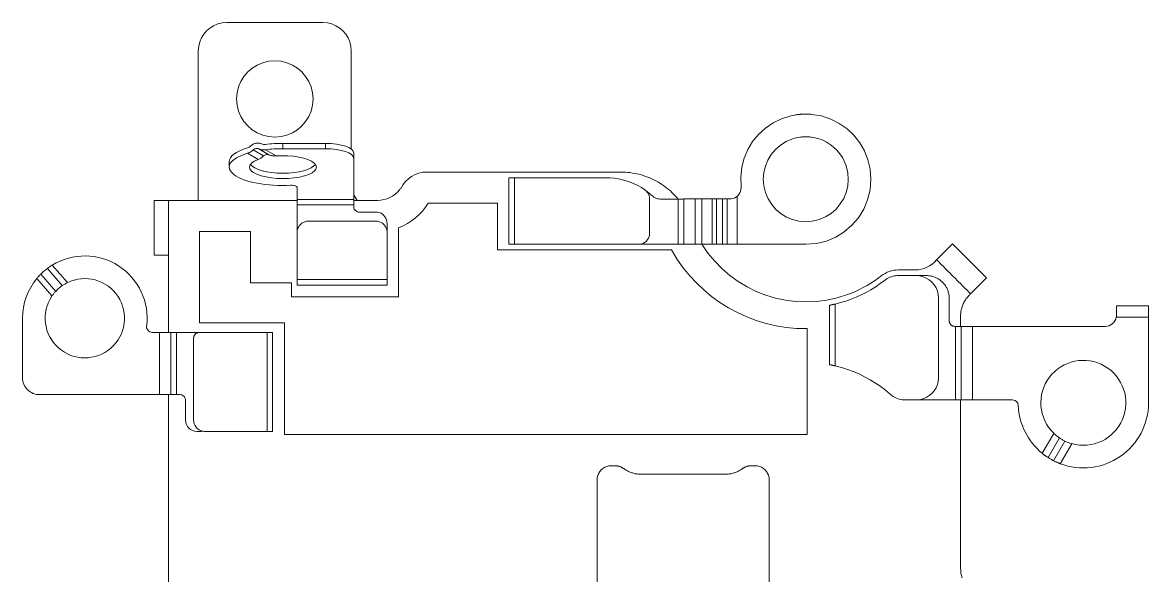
# Model space of a CAD drawing. Header units: millimetres. Extents: x 1863 to 2194, y 977 to 1295.
# Drawn here: x 2016.86 to 2036.74, y 1061.33 to 1071.09 of the extents above; entities that cross this region are included whole.
import ezdxf

# ---------------------------------------------------------------- set-up
doc = ezdxf.new("R2010")
doc.units = ezdxf.units.MM
doc.layers.add('2', color=7, linetype='Continuous', true_color=0xffffff)
doc.layers.get('0').off()

# ---------------------------------------------------------------- blocks, each defined once
blk = doc.blocks.new('A$C1B9535D9')
at = {"layer": '2', "color": 35, "linetype": 'Continuous', "lineweight": 18}
for p, q in [((5.007, 136.406), (5.007, 136.971)), ((5.007, 136.971), (6.717, 136.971)), ((5.207, 136.971), (5.207, 136.402)), ((5.167, 136.406), (5.007, 136.406)), ((5.367, 133.664), (5.367, 136.206)), ((7.439, 135.616), (7.792, 135.412)), ((7.684, 135.198), (7.337, 135.399)), ((7.393, 135.496), (7.74, 135.295)), ((7.609, 135.095), (7.256, 135.299)), ((6.667, 132.68), (6.667, 134.572)), ((3.91, 133.513), (4.509, 134.114)), ((4.509, 134.114), (4.792, 133.831)), ((5.367, 133.864), (6.667, 133.864)), ((5.367, 133.564), (5.367, 133.664)), ((6.667, 133.664), (5.367, 133.664)), ((4.192, 133.231), (3.91, 133.513)), ((6.667, 133.564), (5.367, 133.564)), ((4.633, 133.188), (4.587, 133.148)), ((4.686, 133.22), (4.633, 133.188)), ((4.743, 133.245), (4.686, 133.22)), ((4.805, 133.26), (4.743, 133.245)), ((4.87, 133.265), (4.805, 133.26)), ((6.267, 133.265), (4.87, 133.265)), ((6.332, 133.26), (6.267, 133.265)), ((6.394, 133.245), (6.332, 133.26)), ((6.451, 133.22), (6.394, 133.245)), ((6.504, 133.188), (6.451, 133.22)), ((6.55, 133.148), (6.504, 133.188)), ((4.49, 132.992), (4.474, 132.93)), ((4.514, 133.049), (4.49, 132.992)), ((4.547, 133.102), (4.514, 133.049)), ((4.587, 133.148), (4.547, 133.102)), ((6.59, 133.102), (6.55, 133.148)), ((6.623, 133.049), (6.59, 133.102)), ((6.647, 132.992), (6.623, 133.049)), ((6.662, 132.93), (6.647, 132.992)), ((4.474, 132.93), (4.469, 132.866)), ((4.469, 132.866), (4.469, 132.56)), ((6.667, 132.866), (6.662, 132.93)), ((6.651, 132.567), (6.658, 132.595)), ((6.658, 132.595), (6.663, 132.623)), ((6.663, 132.623), (6.666, 132.651)), ((6.666, 132.651), (6.667, 132.68)), ((4.469, 132.56), (4.47, 132.533)), ((4.47, 132.533), (4.472, 132.507)), ((4.472, 132.507), (4.477, 132.48)), ((4.477, 132.48), (4.483, 132.455)), ((4.483, 132.455), (4.491, 132.43)), ((4.491, 132.43), (4.5, 132.405)), ((4.5, 132.405), (4.511, 132.381)), ((4.511, 132.381), (4.524, 132.358)), ((6.497, 132.332), (6.568, 132.417)), ((6.568, 132.417), (6.586, 132.439)), ((6.586, 132.439), (6.603, 132.463)), ((6.603, 132.463), (6.618, 132.488)), ((6.618, 132.488), (6.631, 132.513)), ((6.631, 132.513), (6.642, 132.54)), ((6.642, 132.54), (6.651, 132.567)), ((4.524, 132.358), (4.538, 132.335)), ((4.538, 132.335), (4.554, 132.313)), ((4.554, 132.313), (4.612, 132.235)), ((4.612, 132.235), (4.667, 132.155)), ((6.367, 132.152), (6.43, 132.243)), ((6.43, 132.243), (6.497, 132.332)), ((2.425, 132.019), (2.268, 131.957)), ((2.593, 132.058), (2.425, 132.019)), ((2.768, 132.071), (2.593, 132.058)), ((2.954, 132.056), (2.768, 132.071)), ((3.131, 132.012), (2.954, 132.056)), ((3.296, 131.943), (3.131, 132.012)), ((4.667, 132.155), (4.719, 132.072)), ((4.719, 132.072), (4.766, 131.987)), ((4.766, 131.987), (4.81, 131.9)), ((6.256, 131.96), (6.309, 132.057)), ((6.309, 132.057), (6.367, 132.152)), ((2.123, 131.874), (1.992, 131.77)), ((2.268, 131.957), (2.123, 131.874)), ((3.447, 131.849), (3.296, 131.943)), ((3.581, 131.735), (3.447, 131.849)), ((4.81, 131.9), (4.851, 131.812)), ((4.851, 131.812), (4.887, 131.721)), ((6.165, 131.759), (6.208, 131.861)), ((6.208, 131.861), (6.256, 131.96)), ((1.877, 131.649), (1.781, 131.512)), ((1.992, 131.77), (1.877, 131.649)), ((2.386, 131.567), (2.458, 131.605)), ((2.458, 131.605), (2.534, 131.635)), ((2.534, 131.635), (2.653, 131.663)), ((2.653, 131.663), (2.772, 131.672)), ((2.772, 131.672), (2.888, 131.662)), ((2.888, 131.662), (3.001, 131.634)), ((3.001, 131.634), (3.107, 131.59)), ((3.107, 131.59), (3.205, 131.53)), ((3.696, 131.601), (3.581, 131.735)), ((3.789, 131.45), (3.696, 131.601)), ((4.887, 131.721), (4.92, 131.629)), ((4.92, 131.629), (4.948, 131.536)), ((6.093, 131.549), (6.126, 131.655)), ((6.126, 131.655), (6.165, 131.759)), ((1.781, 131.512), (1.705, 131.361)), ((2.153, 131.35), (2.202, 131.413)), ((2.202, 131.413), (2.257, 131.471)), ((2.257, 131.471), (2.319, 131.522)), ((2.319, 131.522), (2.386, 131.567)), ((3.205, 131.53), (3.294, 131.456)), ((3.294, 131.456), (3.371, 131.368)), ((3.859, 131.285), (3.789, 131.45)), ((4.948, 131.536), (4.973, 131.441)), ((4.973, 131.441), (6.065, 131.441)), ((6.065, 131.441), (6.093, 131.549)), ((1.651, 131.198), (1.622, 131.025)), ((1.705, 131.361), (1.651, 131.198)), ((2.048, 131.134), (2.075, 131.21)), ((2.075, 131.21), (2.11, 131.282)), ((2.11, 131.282), (2.153, 131.35)), ((3.371, 131.368), (3.433, 131.267)), ((3.433, 131.267), (3.48, 131.155)), ((3.902, 131.108), (3.859, 131.285)), ((1.621, 131.009), (1.619, 130.991)), ((1.619, 130.991), (1.619, 130.975)), ((1.622, 131.025), (1.621, 131.009)), ((2.024, 131.02), (2.029, 131.054)), ((2.029, 131.054), (2.048, 131.134)), ((3.48, 131.155), (3.509, 131.036)), ((3.509, 131.036), (3.518, 130.918)), ((3.917, 130.921), (3.902, 131.108)), ((1.619, 130.959), (1.618, 130.927)), ((1.618, 130.927), (1.618, 130.897)), ((1.618, 130.897), (1.619, 130.884)), ((1.619, 130.975), (1.619, 130.959)), ((1.619, 130.884), (1.619, 130.87)), ((1.619, 130.87), (1.619, 130.855)), ((1.621, 130.834), (1.621, 130.827)), ((1.621, 130.827), (1.622, 130.82)), ((1.622, 130.82), (1.623, 130.812)), ((1.623, 130.812), (1.624, 130.798)), ((1.624, 130.798), (1.626, 130.785)), ((2.018, 130.956), (2.019, 130.971)), ((2.018, 130.891), (2.018, 130.956)), ((2.019, 130.884), (2.018, 130.891)), ((2.019, 130.876), (2.019, 130.884)), ((2.023, 130.84), (2.021, 130.855)), ((2.023, 130.827), (2.023, 130.84)), ((2.025, 130.814), (2.023, 130.827)), ((2.031, 130.783), (2.025, 130.814)), ((3.508, 130.801), (3.481, 130.689)), ((3.518, 130.918), (3.508, 130.801)), ((3.917, 129.451), (3.917, 130.921)), ((1.626, 130.785), (1.627, 130.771)), ((1.627, 130.771), (1.63, 130.756)), ((1.63, 130.756), (1.632, 130.74)), ((1.632, 130.74), (1.634, 130.724)), ((1.634, 130.724), (1.64, 130.692)), ((1.64, 130.692), (1.648, 130.66)), ((1.648, 130.66), (1.699, 130.495)), ((2.037, 130.753), (2.031, 130.783)), ((2.045, 130.72), (2.037, 130.753)), ((2.055, 130.688), (2.045, 130.72)), ((2.102, 130.576), (2.055, 130.688)), ((3.481, 130.689), (3.437, 130.582)), ((1.699, 130.495), (1.773, 130.344)), ((2.165, 130.475), (2.102, 130.576)), ((2.242, 130.387), (2.165, 130.475)), ((3.303, 130.395), (3.215, 130.319)), ((3.377, 130.484), (3.303, 130.395)), ((3.437, 130.582), (3.377, 130.484)), ((1.773, 130.344), (1.866, 130.207)), ((1.866, 130.207), (1.978, 130.086)), ((2.33, 130.312), (2.242, 130.387)), ((2.429, 130.253), (2.33, 130.312)), ((2.535, 130.209), (2.429, 130.253)), ((2.647, 130.181), (2.535, 130.209)), ((3.001, 130.209), (2.882, 130.18)), ((3.114, 130.256), (3.001, 130.209)), ((3.215, 130.319), (3.114, 130.256)), ((1.978, 130.086), (2.104, 129.982)), ((2.764, 130.171), (2.647, 130.181)), ((2.882, 130.18), (2.764, 130.171)), ((2.104, 129.982), (2.244, 129.897)), ((2.244, 129.897), (2.396, 129.833)), ((2.396, 129.833), (2.556, 129.791)), ((2.556, 129.791), (2.724, 129.773)), ((2.724, 129.773), (2.896, 129.779)), ((2.896, 129.779), (2.898, 129.779)), ((2.898, 129.779), (2.9, 129.779)), ((2.9, 129.779), (2.902, 129.779)), ((2.902, 129.779), (2.904, 129.78)), ((2.917, 129.78), (2.95, 129.777)), ((2.95, 129.777), (2.981, 129.769)), ((2.981, 129.769), (3.01, 129.757)), ((3.01, 129.757), (3.036, 129.741)), ((3.036, 129.741), (3.059, 129.721)), ((3.059, 129.721), (3.079, 129.698)), ((3.068, 129.711), (3.917, 129.711)), ((3.079, 129.698), (3.096, 129.671)), ((3.096, 129.671), (3.108, 129.643)), ((3.108, 129.643), (3.117, 129.604)), ((3.117, 129.604), (3.117, 129.451)), ((3.117, 129.531), (3.917, 129.531)), ((3.117, 129.451), (3.917, 129.451)), ((3.117, 129.451), (3.117, 128.766)), ((3.917, 129.451), (3.917, 128.666)), ((3.917, 129.346), (3.117, 129.346)), ((3.917, 129.266), (3.117, 129.266)), ((3.117, 129.086), (3.917, 129.086)), ((3.917, 128.966), (3.117, 128.966)), ((3.917, 128.766), (3.117, 128.766)), ((3.118, 128.349), (3.118, 128.766)), ((3.917, 128.666), (3.118, 128.666)), ((3.064, 128.213), (3.052, 128.2)), ((3.074, 128.224), (3.064, 128.213)), ((3.083, 128.236), (3.074, 128.224)), ((3.091, 128.249), (3.083, 128.236)), ((3.098, 128.262), (3.091, 128.249)), ((3.104, 128.276), (3.098, 128.262)), ((3.109, 128.29), (3.104, 128.276)), ((3.113, 128.305), (3.109, 128.29)), ((3.116, 128.319), (3.113, 128.305)), ((3.117, 128.334), (3.116, 128.319)), ((3.118, 128.349), (3.117, 128.334)), ((2.916, 128.018), (2.88, 127.955)), ((2.956, 128.08), (2.916, 128.018)), ((2.966, 128.094), (2.956, 128.08)), ((2.981, 128.109), (2.966, 128.093)), ((2.976, 128.107), (2.966, 128.094)), ((2.986, 128.121), (2.976, 128.107)), ((2.981, 128.109), (2.996, 128.122)), ((2.997, 128.135), (2.986, 128.121)), ((2.996, 128.122), (3.011, 128.133)), ((3.008, 128.148), (2.997, 128.135)), ((3.019, 128.161), (3.008, 128.148)), ((3.028, 128.142), (3.011, 128.133)), ((3.03, 128.174), (3.019, 128.161)), ((3.028, 128.142), (3.045, 128.15)), ((3.041, 128.187), (3.03, 128.174)), ((3.052, 128.2), (3.041, 128.187)), ((3.063, 128.157), (3.045, 128.15)), ((3.082, 128.161), (3.063, 128.157)), ((3.082, 128.161), (3.101, 128.164)), ((3.12, 128.165), (3.101, 128.164)), ((3.717, 128.165), (3.12, 128.165)), ((3.717, 128.165), (3.75, 128.162)), ((3.781, 128.155), (3.75, 128.162)), ((3.809, 128.143), (3.781, 128.155)), ((3.835, 128.126), (3.809, 128.143)), ((3.835, 128.126), (3.859, 128.107)), ((3.859, 128.107), (3.879, 128.083)), ((3.895, 128.057), (3.879, 128.083)), ((3.907, 128.029), (3.895, 128.057)), ((3.915, 127.997), (3.907, 128.029)), ((2.82, 127.822), (2.796, 127.753)), ((2.848, 127.889), (2.82, 127.822)), ((2.88, 127.955), (2.848, 127.889)), ((3.917, 125.777), (3.917, 127.998)), ((2.761, 127.612), (2.75, 127.54)), ((2.777, 127.683), (2.761, 127.612)), ((2.796, 127.753), (2.777, 127.683)), ((2.744, 127.468), (2.741, 127.394)), ((2.75, 127.54), (2.744, 127.468)), ((2.741, 127.394), (2.741, 125.676)), ((3.917, 125.777), (2.741, 125.777)), ((2.741, 125.676), (3.917, 125.676)), ((3.387, 123.449), (3.37, 123.423)), ((3.407, 123.472), (3.387, 123.449)), ((3.43, 123.492), (3.407, 123.472)), ((3.456, 123.508), (3.43, 123.492)), ((3.485, 123.52), (3.456, 123.508)), ((3.515, 123.528), (3.485, 123.52)), ((3.548, 123.531), (3.515, 123.528)), ((3.708, 123.531), (3.548, 123.531)), ((4.638, 123.531), (4.538, 123.531)), ((4.538, 121.941), (4.538, 123.531)), ((4.638, 121.941), (4.638, 123.531)), ((3.351, 123.363), (3.348, 123.33)), ((3.348, 123.33), (3.348, 123.04)), ((3.358, 123.394), (3.351, 123.363)), ((3.37, 123.423), (3.358, 123.394)), ((3.348, 123.04), (3.347, 123.024)), ((0.271, 122.842), (0.205, 122.801)), ((0.343, 122.872), (0.271, 122.842)), ((0.42, 122.891), (0.343, 122.872)), ((0.501, 122.898), (0.42, 122.891)), ((2.237, 122.898), (0.501, 122.898)), ((2.306, 122.941), (3.251, 122.941)), ((3.057, 122.949), (3.039, 122.941)), ((3.086, 122.964), (3.057, 122.949)), ((3.114, 122.981), (3.086, 122.964)), ((3.141, 123), (3.114, 122.981)), ((3.124, 121.941), (3.124, 122.941)), ((3.218, 122.941), (3.218, 121.941)), ((3.264, 122.942), (3.251, 122.941)), ((3.279, 122.945), (3.264, 122.942)), ((3.294, 122.951), (3.279, 122.945)), ((3.307, 122.96), (3.294, 122.951)), ((3.319, 122.97), (3.307, 122.96)), ((3.329, 122.981), (3.319, 122.97)), ((3.337, 122.994), (3.329, 122.981)), ((3.343, 123.009), (3.337, 122.994)), ((3.347, 123.024), (3.343, 123.009)), ((0.097, 122.693), (0.056, 122.627)), ((0.147, 122.751), (0.097, 122.693)), ((0.205, 122.801), (0.147, 122.751)), ((0.007, 122.478), (0, 122.397)), ((0.026, 122.555), (0.007, 122.478)), ((0.056, 122.627), (0.026, 122.555)), ((0, 122.397), (0, 120.698)), ((2.135, 122.441), (2.135, 121.691)), ((2.229, 122.441), (2.135, 122.441)), ((2.229, 122.441), (2.229, 121.691)), ((0.952, 122.092), (0.873, 122.025)), ((1.04, 122.147), (0.952, 122.092)), ((1.137, 122.188), (1.04, 122.147)), ((1.241, 122.213), (1.137, 122.188)), ((1.35, 122.222), (1.241, 122.213)), ((1.46, 122.213), (1.35, 122.222)), ((1.564, 122.188), (1.46, 122.213)), ((1.66, 122.147), (1.564, 122.188)), ((1.749, 122.092), (1.66, 122.147)), ((1.827, 122.025), (1.749, 122.092)), ((0.751, 121.858), (0.71, 121.762)), ((0.806, 121.946), (0.751, 121.858)), ((0.873, 122.025), (0.806, 121.946)), ((1.895, 121.946), (1.827, 122.025)), ((1.95, 121.858), (1.895, 121.946)), ((1.99, 121.762), (1.95, 121.858)), ((4.638, 121.941), (2.909, 121.941)), ((0.685, 121.658), (0.676, 121.549)), ((0.71, 121.762), (0.685, 121.658)), ((2.016, 121.658), (1.99, 121.762)), ((2.025, 121.549), (2.016, 121.658)), ((2.229, 121.691), (2.135, 121.691)), ((0.676, 121.549), (0.685, 121.439)), ((2.016, 121.439), (2.025, 121.549)), ((2.246, 121.383), (2.356, 121.569)), ((5.473, 121.41), (5.473, 121.509)), ((5.473, 121.509), (7.222, 121.509)), ((0.685, 121.439), (0.71, 121.335)), ((0.71, 121.335), (0.751, 121.238)), ((1.95, 121.238), (1.99, 121.335)), ((1.99, 121.335), (2.016, 121.439)), ((2.231, 121.265), (2.337, 121.445)), ((2.357, 121.348), (2.25, 121.168)), ((2.419, 121.252), (2.309, 121.066)), ((0.751, 121.238), (0.806, 121.149)), ((0.806, 121.149), (0.873, 121.071)), ((0.873, 121.071), (0.952, 121.003)), ((1.749, 121.003), (1.827, 121.071)), ((1.827, 121.071), (1.895, 121.149)), ((1.895, 121.149), (1.95, 121.238)), ((0.952, 121.003), (1.04, 120.948)), ((1.04, 120.948), (1.137, 120.907)), ((1.137, 120.907), (1.241, 120.882)), ((1.241, 120.882), (1.35, 120.873)), ((1.35, 120.873), (1.46, 120.882)), ((1.46, 120.882), (1.564, 120.907)), ((1.564, 120.907), (1.66, 120.948)), ((1.66, 120.948), (1.749, 121.003)), ((0, 120.698), (0.007, 120.617)), ((2.46, 120.741), (2.554, 120.741)), ((0.007, 120.617), (0.026, 120.54)), ((0.026, 120.54), (0.056, 120.468)), ((0.056, 120.468), (0.097, 120.402)), ((0.097, 120.402), (0.147, 120.344)), ((0.147, 120.344), (0.205, 120.294)), ((0.205, 120.294), (0.271, 120.253)), ((0.271, 120.253), (0.343, 120.223)), ((0.343, 120.223), (0.42, 120.204)), ((0.42, 120.204), (0.501, 120.197)), ((0.501, 120.197), (3.141, 120.197)), ((5.473, 119.385), (5.473, 120.198)), ((6.574, 119.889), (6.572, 119.873)), ((6.578, 119.904), (6.574, 119.889)), ((6.584, 119.919), (6.578, 119.904)), ((6.592, 119.932), (6.584, 119.919)), ((6.602, 119.943), (6.592, 119.932)), ((6.614, 119.953), (6.602, 119.943)), ((6.627, 119.961), (6.614, 119.953)), ((6.641, 119.968), (6.627, 119.961)), ((6.657, 119.971), (6.641, 119.968)), ((6.673, 119.973), (6.657, 119.971)), ((7.022, 119.973), (6.673, 119.973)), ((3.141, 119.418), (3.141, 119.667)), ((4.107, 119.668), (4.107, 119.418)), ((5.473, 119.814), (6.572, 119.814)), ((5.473, 119.714), (6.573, 119.714)), ((6.572, 119.814), (6.572, 119.714)), ((6.573, 119.714), (6.573, 117.394)), ((6.573, 119.514), (5.473, 119.514)), ((4.107, 119.418), (3.141, 119.418)), ((4.285, 117.618), (4.594, 117.887)), ((4.647, 117.796), (4.344, 117.533)), ((4.445, 117.416), (4.748, 117.68)), ((4.83, 117.614), (4.522, 117.346)), ((6.273, 117.094), (5.223, 117.094))]:
    blk.add_line(p, q, dxfattribs=at)
for centre, radius, start, end in [((6.717, 135.821), 1.15, 339.1582, 90), ((6.717, 135.821), 0.75, 344.1255, 315.8745), ((5.167, 136.206), 0.2, 0, 78.4516), ((6.717, 135.821), 1.15, 272.2924, 320.8418), ((6.767, 134.572), 0.1, 92.293, 180), ((3.859, 132.845), 0.51, 0.2623, 49.2057), ((4.869, 132.56), 0.499, 180.0264, 217.9748), ((2.778, 130.927), 2.154, 19.7398, 36.1555), ((2.769, 130.921), 2.164, 302.0654, 19.8179), ((2.694, 130.92), 2.713, 299.1647, 0.4985), ((2.639, 123.361), 1.052, 20.5818, 58.3396), ((3.14, 124.228), 0.499, 180.0054, 244.3946), ((2.641, 123.361), 0.5, 0, 50.809), ((7.022, 120.173), 0.201, 270.194, 359.982), ((5.223, 118.194), 1.1, 82.8192, 211.567), ((5.373, 119.385), 0.1, 262.8192, 360), ((5.223, 118.194), 0.7, 235.9245, 206.0755), ((5.223, 118.194), 1.1, 230.433, 270), ((6.273, 117.394), 0.3, 270, 360)]:
    blk.add_arc(centre, radius, start, end, dxfattribs=at)
for centre, major_axis, start_param, end_param in [((2.306, 122.441), (0, -0.5), 3.141593, 4.712389), ((2.4, 122.441), (0, 0.5), 0, 1.570796), ((2.554, 121.691), (0, 0.59), 2.409829, 8.062146), ((2.46, 121.691), (0, 0.59), 3.376639, 6.048154), ((2.909, 121.841), (0, -0.1), 3.141593, 4.855737), ((2.46, 121.691), (0, 0.95), 1.570796, 1.900514), ((2.554, 121.691), (0, 0.95), 1.570796, 1.900514), ((2.554, 121.691), (0, 0.95), 2.288276, 4.855737), ((2.46, 121.691), (0, 0.95), 2.288276, 3.141597)]:
    blk.add_ellipse(centre, major_axis=major_axis, ratio=0.34202, start_param=start_param, end_param=end_param, dxfattribs=at)
for points, knots in [([(5.167, 136.406), (5.174, 136.406), (5.181, 136.406), (5.194, 136.404), (5.201, 136.403), (5.207, 136.402)], [0, 0, 0, 0, 0.5, 0.5, 1, 1, 1, 1]), ([(5.191, 136.405), (5.19, 136.405), (5.188, 136.405), (5.18, 136.406), (5.174, 136.406), (5.167, 136.406)], [0, 0, 0, 0, 0.181954, 0.181954, 1, 1, 1, 1]), ([(7.393, 135.496), (7.401, 135.513), (7.41, 135.532), (7.425, 135.573), (7.432, 135.594), (7.439, 135.616)], [0, 0, 0, 0, 0.5, 0.5, 1, 1, 1, 1]), ([(7.256, 135.299), (7.271, 135.315), (7.286, 135.332), (7.313, 135.366), (7.326, 135.383), (7.337, 135.399)], [0, 0, 0, 0, 0.5, 0.5, 1, 1, 1, 1]), ([(7.337, 135.399), (7.342, 135.406), (7.347, 135.413), (7.357, 135.429), (7.362, 135.438), (7.372, 135.455), (7.376, 135.463), (7.385, 135.48), (7.389, 135.488), (7.393, 135.496)], [0, 0, 0, 0, 0.25, 0.25, 0.5, 0.5, 0.75, 0.75, 1, 1, 1, 1]), ([(7.792, 135.412), (7.784, 135.391), (7.776, 135.371), (7.758, 135.331), (7.749, 135.312), (7.74, 135.295)], [0, 0, 0, 0, 0.5, 0.5, 1, 1, 1, 1]), ([(7.762, 135.341), (7.767, 135.352), (7.772, 135.363), (7.782, 135.387), (7.787, 135.399), (7.792, 135.412)], [0, 0, 0, 0, 0.5, 0.5, 1, 1, 1, 1]), ([(7.684, 135.198), (7.674, 135.182), (7.662, 135.165), (7.637, 135.13), (7.623, 135.112), (7.609, 135.095)], [0, 0, 0, 0, 0.5, 0.5, 1, 1, 1, 1]), ([(7.655, 135.156), (7.665, 135.169), (7.675, 135.184), (7.689, 135.206), (7.694, 135.214), (7.704, 135.23), (7.713, 135.246), (7.722, 135.262), (7.731, 135.279), (7.736, 135.287), (7.744, 135.303), (7.748, 135.311), (7.755, 135.326), (7.759, 135.334), (7.762, 135.341)], [0, 0, 0, 0, 0.25, 0.25, 0.375, 0.375, 0.5, 0.625, 0.625, 0.75, 0.75, 0.875, 0.875, 1, 1, 1, 1]), ([(7.74, 135.295), (7.736, 135.288), (7.732, 135.28), (7.723, 135.263), (7.718, 135.255), (7.708, 135.238), (7.703, 135.229), (7.693, 135.213), (7.689, 135.206), (7.684, 135.198)], [0, 0, 0, 0, 0.25, 0.25, 0.5, 0.5, 0.75, 0.75, 1, 1, 1, 1]), ([(7.609, 135.095), (7.618, 135.105), (7.626, 135.116), (7.641, 135.136), (7.649, 135.147), (7.655, 135.156)], [0, 0, 0, 0, 0.5, 0.5, 1, 1, 1, 1]), ([(4.988, 131.371), (4.987, 131.373), (4.986, 131.376), (4.985, 131.381), (4.985, 131.384), (4.983, 131.389), (4.983, 131.392), (4.982, 131.395)], [0, 0, 0, 0, 0.333333, 0.333333, 0.666667, 0.666667, 1, 1, 1, 1]), ([(6.055, 131.395), (6.054, 131.392), (6.054, 131.389), (6.052, 131.384), (6.052, 131.381), (6.051, 131.376), (6.05, 131.373), (6.049, 131.371)], [0, 0, 0, 0, 0.333333, 0.333333, 0.666667, 0.666667, 1, 1, 1, 1]), ([(6.065, 131.441), (6.065, 131.438), (6.064, 131.435), (6.062, 131.428), (6.061, 131.425), (6.06, 131.422)], [0, 0, 0, 0, 0.5, 0.5, 1, 1, 1, 1]), ([(4.99, 131.358), (4.99, 131.36), (4.989, 131.362), (4.989, 131.367), (4.988, 131.369), (4.988, 131.371)], [0, 0, 0, 0, 0.5, 0.5, 1, 1, 1, 1]), ([(6.046, 131.353), (6.045, 131.352), (6.045, 131.351), (6.045, 131.348), (6.045, 131.347), (6.044, 131.346)], [0, 0, 0, 0, 0.5, 0.5, 1, 1, 1, 1]), ([(2.019, 130.971), (2.019, 130.975), (2.02, 130.979), (2.021, 130.987), (2.021, 130.991), (2.023, 131.004), (2.023, 131.012), (2.024, 131.02)], [0, 0, 0, 0, 0.250001, 0.250001, 0.500002, 0.500002, 1, 1, 1, 1]), ([(1.619, 130.855), (1.62, 130.854), (1.62, 130.852), (1.62, 130.848), (1.62, 130.847), (1.621, 130.841), (1.621, 130.838), (1.621, 130.834)], [0, 0, 0, 0, 0.250013, 0.250013, 0.500025, 0.500025, 1, 1, 1, 1]), ([(2.021, 130.855), (2.021, 130.857), (2.02, 130.858), (2.02, 130.862), (2.02, 130.864), (2.019, 130.869), (2.019, 130.872), (2.019, 130.876)], [0, 0, 0, 0, 0.250003, 0.250003, 0.500007, 0.500007, 1, 1, 1, 1]), ([(2.904, 129.78), (2.905, 129.78), (2.907, 129.78), (2.909, 129.78), (2.91, 129.78), (2.913, 129.78), (2.915, 129.78), (2.917, 129.78)], [0, 0, 0, 0, 0.250018, 0.250018, 0.500043, 0.500043, 1, 1, 1, 1]), ([(2.924, 123.776), (2.925, 123.775), (2.927, 123.773), (2.931, 123.77), (2.933, 123.768), (2.943, 123.76), (2.95, 123.755), (2.957, 123.749)], [0, 0, 0, 0, 0.172519, 0.172519, 0.354152, 0.354152, 1, 1, 1, 1]), ([(3.684, 121.941), (3.683, 121.941), (3.681, 121.941), (3.678, 121.942), (3.677, 121.942), (3.665, 121.945), (3.655, 121.948), (3.644, 121.95)], [0, 0, 0, 0, 0.114741, 0.114741, 0.23021, 0.23021, 1, 1, 1, 1]), ([(2.356, 121.569), (2.358, 121.546), (2.357, 121.525), (2.351, 121.483), (2.346, 121.463), (2.337, 121.445)], [0, 0, 0, 0, 0.5, 0.5, 1, 1, 1, 1]), ([(2.179, 121.126), (2.166, 121.139), (2.156, 121.153), (2.144, 121.176), (2.141, 121.184), (2.135, 121.199), (2.133, 121.207), (2.13, 121.224), (2.129, 121.232), (2.128, 121.248), (2.129, 121.264), (2.132, 121.28), (2.136, 121.296), (2.139, 121.304), (2.142, 121.311)], [0, 0, 0, 0, 0.25, 0.25, 0.375, 0.375, 0.5, 0.5, 0.625, 0.625, 0.75, 0.875, 0.875, 1, 1, 1, 1]), ([(2.142, 121.311), (2.147, 121.322), (2.15, 121.333), (2.154, 121.357), (2.154, 121.37), (2.152, 121.383)], [0, 0, 0, 0, 0.5, 0.5, 1, 1, 1, 1]), ([(2.231, 121.265), (2.227, 121.257), (2.225, 121.249), (2.223, 121.233), (2.224, 121.224), (2.227, 121.207), (2.23, 121.199), (2.238, 121.183), (2.243, 121.175), (2.25, 121.168)], [0, 0, 0, 0, 0.25, 0.25, 0.5, 0.5, 0.75, 0.75, 1, 1, 1, 1]), ([(2.246, 121.383), (2.249, 121.362), (2.249, 121.341), (2.244, 121.301), (2.238, 121.282), (2.231, 121.265)], [0, 0, 0, 0, 0.5, 0.5, 1, 1, 1, 1]), ([(2.337, 121.445), (2.334, 121.438), (2.332, 121.429), (2.33, 121.413), (2.33, 121.404), (2.334, 121.387), (2.337, 121.379), (2.345, 121.363), (2.35, 121.355), (2.357, 121.348)], [0, 0, 0, 0, 0.25, 0.25, 0.5, 0.5, 0.75, 0.75, 1, 1, 1, 1]), ([(2.357, 121.348), (2.371, 121.332), (2.384, 121.316), (2.405, 121.283), (2.413, 121.267), (2.419, 121.252)], [0, 0, 0, 0, 0.5, 0.5, 1, 1, 1, 1]), ([(2.215, 121.066), (2.212, 121.076), (2.207, 121.086), (2.195, 121.107), (2.188, 121.117), (2.179, 121.126)], [0, 0, 0, 0, 0.5, 0.5, 1, 1, 1, 1]), ([(2.25, 121.168), (2.264, 121.152), (2.276, 121.135), (2.296, 121.1), (2.304, 121.083), (2.309, 121.066)], [0, 0, 0, 0, 0.5, 0.5, 1, 1, 1, 1]), ([(4.594, 117.887), (4.602, 117.87), (4.611, 117.854), (4.629, 117.824), (4.638, 117.809), (4.647, 117.796)], [0, 0, 0, 0, 0.5, 0.5, 1, 1, 1, 1]), ([(4.647, 117.796), (4.654, 117.787), (4.661, 117.776), (4.677, 117.756), (4.686, 117.745), (4.703, 117.725), (4.712, 117.715), (4.731, 117.696), (4.74, 117.687), (4.748, 117.68)], [0, 0, 0, 0, 0.25, 0.25, 0.5, 0.5, 0.75, 0.75, 1, 1, 1, 1]), ([(4.748, 117.68), (4.76, 117.669), (4.773, 117.658), (4.8, 117.636), (4.815, 117.625), (4.83, 117.614)], [0, 0, 0, 0, 0.5, 0.5, 1, 1, 1, 1]), ([(4.344, 117.533), (4.334, 117.545), (4.325, 117.559), (4.305, 117.588), (4.295, 117.603), (4.285, 117.618)], [0, 0, 0, 0, 0.5, 0.5, 1, 1, 1, 1]), ([(4.445, 117.416), (4.437, 117.424), (4.428, 117.433), (4.41, 117.452), (4.401, 117.462), (4.384, 117.483), (4.375, 117.493), (4.359, 117.513), (4.351, 117.523), (4.344, 117.533)], [0, 0, 0, 0, 0.25, 0.25, 0.5, 0.5, 0.75, 0.75, 1, 1, 1, 1]), ([(4.522, 117.346), (4.508, 117.358), (4.494, 117.37), (4.469, 117.393), (4.456, 117.405), (4.445, 117.416)], [0, 0, 0, 0, 0.5, 0.5, 1, 1, 1, 1])]:
    blk.add_open_spline(points, degree=3, knots=knots, dxfattribs=at)
for points, degree in [([(4.792, 133.831), (4.192, 133.231)], 1), ([(4.823, 133.8), (4.793, 133.83)], 1), ([(4.852, 133.774), (4.842, 133.783), (4.832, 133.792), (4.823, 133.8)], 3), ([(4.883, 133.749), (4.872, 133.757), (4.862, 133.766), (4.852, 133.774)], 3), ([(4.915, 133.728), (4.905, 133.735), (4.894, 133.742), (4.883, 133.749)], 3), ([(4.95, 133.709), (4.938, 133.715), (4.927, 133.721), (4.915, 133.728)], 3), ([(4.985, 133.692), (4.973, 133.698), (4.961, 133.703), (4.95, 133.709)], 3), ([(5.022, 133.679), (5.009, 133.683), (4.997, 133.688), (4.985, 133.692)], 3), ([(5.059, 133.668), (5.047, 133.672), (5.034, 133.675), (5.022, 133.679)], 3), ([(5.098, 133.66), (5.085, 133.663), (5.072, 133.666), (5.059, 133.668)], 3), ([(5.137, 133.656), (5.124, 133.657), (5.111, 133.659), (5.098, 133.66)], 3), ([(5.177, 133.654), (5.163, 133.655), (5.15, 133.655), (5.137, 133.656)], 3), ([(5.367, 133.654), (5.177, 133.654)], 1), ([(9.649, 133.654), (6.667, 133.654)], 1), ([(9.73, 133.661), (9.703, 133.659), (9.676, 133.656), (9.649, 133.654)], 3), ([(9.807, 133.68), (9.781, 133.673), (9.756, 133.667), (9.73, 133.661)], 3), ([(4.586, 133.337), (4.602, 133.35), (4.618, 133.363), (4.633, 133.377)], 3), ([(4.633, 133.377), (4.651, 133.388), (4.668, 133.398), (4.686, 133.409)], 3), ([(4.686, 133.409), (4.705, 133.417), (4.724, 133.425), (4.743, 133.433)], 3), ([(4.743, 133.433), (4.764, 133.439), (4.784, 133.444), (4.805, 133.449)], 3), ([(4.805, 133.449), (4.826, 133.45), (4.848, 133.452), (4.87, 133.454)], 3), ([(4.87, 133.454), (5.268, 133.454)], 1), ([(5.268, 133.454), (5.274, 133.454), (5.279, 133.455), (5.284, 133.455)], 3), ([(5.284, 133.455), (5.289, 133.456), (5.294, 133.458), (5.299, 133.459)], 3), ([(5.299, 133.459), (5.304, 133.461), (5.309, 133.463), (5.314, 133.465)], 3), ([(5.314, 133.465), (5.318, 133.468), (5.322, 133.47), (5.327, 133.473)], 3), ([(5.327, 133.473), (5.33, 133.477), (5.334, 133.48), (5.338, 133.483)], 3), ([(5.338, 133.483), (5.342, 133.487), (5.345, 133.491), (5.348, 133.495)], 3), ([(5.348, 133.495), (5.351, 133.499), (5.354, 133.504), (5.356, 133.508)], 3), ([(5.356, 133.508), (5.358, 133.513), (5.36, 133.517), (5.362, 133.522)], 3), ([(5.362, 133.522), (5.364, 133.527), (5.365, 133.532), (5.366, 133.537)], 3), ([(5.366, 133.537), (5.367, 133.543), (5.367, 133.548), (5.367, 133.554)], 3), ([(5.367, 133.554), (5.367, 133.564)], 1), ([(6.667, 133.564), (6.667, 132.866)], 1), ([(4.474, 133.119), (4.479, 133.139), (4.484, 133.16), (4.489, 133.18)], 3), ([(4.489, 133.18), (4.497, 133.199), (4.506, 133.219), (4.514, 133.238)], 3), ([(4.514, 133.238), (4.525, 133.255), (4.535, 133.273), (4.546, 133.29)], 3), ([(4.546, 133.29), (4.56, 133.306), (4.573, 133.321), (4.586, 133.337)], 3), ([(4.469, 133.054), (4.471, 133.075), (4.472, 133.097), (4.474, 133.119)], 3), ([(4.469, 132.866), (4.469, 133.054)], 1), ([(4.369, 132.847), (4.369, 132.559)], 1), ([(4.475, 132.252), (4.489, 132.234), (4.503, 132.216), (4.516, 132.198)], 3), ([(4.974, 131.432), (4.974, 131.435), (4.973, 131.438), (4.973, 131.441)], 3), ([(4.977, 131.422), (4.976, 131.425), (4.975, 131.428), (4.974, 131.432)], 3), ([(4.978, 131.413), (4.978, 131.416), (4.978, 131.419), (4.977, 131.422)], 3), ([(4.98, 131.403), (4.98, 131.407), (4.979, 131.41), (4.978, 131.413)], 3), ([(4.982, 131.395), (4.982, 131.397), (4.981, 131.4), (4.98, 131.403)], 3), ([(6.056, 131.403), (6.056, 131.4), (6.055, 131.397), (6.055, 131.395)], 3), ([(6.058, 131.412), (6.057, 131.409), (6.057, 131.406), (6.056, 131.403)], 3), ([(6.06, 131.422), (6.06, 131.419), (6.059, 131.416), (6.058, 131.412)], 3), ([(4.991, 131.353), (4.991, 131.355), (4.991, 131.357), (4.99, 131.358)], 3), ([(4.992, 131.35), (4.992, 131.351), (4.992, 131.352), (4.991, 131.353)], 3), ([(4.993, 131.344), (4.992, 131.346), (4.992, 131.348), (4.992, 131.35)], 3), ([(4.994, 131.342), (4.993, 131.342), (4.993, 131.343), (4.993, 131.344)], 3), ([(6.044, 131.342), (4.994, 131.342)], 1), ([(6.044, 131.346), (6.044, 131.345), (6.044, 131.343), (6.044, 131.342)], 3), ([(6.047, 131.358), (6.046, 131.357), (6.046, 131.355), (6.046, 131.353)], 3), ([(6.049, 131.364), (6.048, 131.362), (6.047, 131.36), (6.047, 131.358)], 3), ([(6.049, 131.371), (6.049, 131.369), (6.049, 131.367), (6.049, 131.364)], 3), ([(5.407, 130.944), (7.278, 130.944)], 1), ([(7.278, 130.944), (7.278, 121.719)], 1), ([(7.901, 130.203), (7.893, 130.193), (7.885, 130.184), (7.876, 130.174)], 3), ([(7.93, 130.228), (7.921, 130.22), (7.911, 130.211), (7.901, 130.203)], 3), ([(7.963, 130.248), (7.952, 130.241), (7.941, 130.235), (7.93, 130.228)], 3), ([(7.999, 130.263), (7.987, 130.258), (7.975, 130.253), (7.963, 130.248)], 3), ([(8.037, 130.273), (8.024, 130.269), (8.012, 130.266), (7.999, 130.263)], 3), ([(8.078, 130.276), (8.064, 130.275), (8.051, 130.274), (8.037, 130.273)], 3), ([(11.753, 130.276), (8.078, 130.276)], 1), ([(7.831, 130.067), (7.83, 130.053), (7.829, 130.04), (7.828, 130.026)], 3), ([(7.828, 130.026), (7.828, 129.955)], 1), ([(7.841, 130.105), (7.838, 130.092), (7.835, 130.08), (7.831, 130.067)], 3), ([(7.856, 130.141), (7.851, 130.129), (7.846, 130.117), (7.841, 130.105)], 3), ([(7.876, 130.174), (7.869, 130.163), (7.863, 130.152), (7.856, 130.141)], 3), ([(7.828, 129.955), (7.828, 129.95), (7.828, 129.944), (7.829, 129.939)], 3), ([(7.829, 129.939), (7.829, 129.934), (7.83, 129.928), (7.83, 129.923)], 3), ([(7.83, 129.923), (7.831, 129.918), (7.832, 129.913), (7.833, 129.907)], 3), ([(7.833, 129.907), (7.834, 129.902), (7.835, 129.897), (7.836, 129.892)], 3), ([(7.836, 129.892), (7.838, 129.887), (7.839, 129.881), (7.841, 129.876)], 3), ([(7.841, 129.876), (7.843, 129.871), (7.845, 129.866), (7.846, 129.861)], 3), ([(7.846, 129.861), (7.849, 129.857), (7.851, 129.852), (7.853, 129.847)], 3), ([(7.853, 129.847), (7.855, 129.842), (7.858, 129.837), (7.86, 129.833)], 3), ([(7.86, 129.833), (7.863, 129.828), (7.866, 129.824), (7.869, 129.819)], 3), ([(7.869, 129.819), (7.872, 129.815), (7.875, 129.81), (7.878, 129.806)], 3), ([(7.878, 129.806), (7.884, 129.797), (7.89, 129.788), (7.897, 129.779)], 3), ([(7.897, 129.779), (7.902, 129.77), (7.908, 129.761), (7.913, 129.751)], 3), ([(7.913, 129.751), (7.918, 129.742), (7.923, 129.732), (7.928, 129.723)], 3), ([(7.928, 129.723), (7.932, 129.713), (7.937, 129.703), (7.941, 129.693)], 3), ([(7.941, 129.693), (7.945, 129.683), (7.949, 129.673), (7.952, 129.663)], 3), ([(7.952, 129.663), (7.955, 129.653), (7.958, 129.643), (7.961, 129.633)], 3), ([(7.961, 129.633), (7.964, 129.622), (7.966, 129.612), (7.969, 129.601)], 3), ([(7.969, 129.601), (7.97, 129.591), (7.972, 129.58), (7.974, 129.57)], 3), ([(7.974, 129.57), (7.975, 129.559), (7.976, 129.548), (7.977, 129.537)], 3), ([(7.977, 129.537), (7.977, 129.526), (7.978, 129.516), (7.978, 129.505)], 3), ([(7.978, 129.505), (7.978, 128.007)], 1), ([(3.088, 128.642), (3.05, 128.605), (3.013, 128.568), (2.975, 128.531)], 3), ([(3.118, 128.665), (3.108, 128.657), (3.098, 128.65), (3.088, 128.642)], 3), ([(3.917, 127.998), (3.917, 128.666)], 1), ([(2.878, 128.409), (2.85, 128.364), (2.823, 128.319), (2.795, 128.275)], 3), ([(2.975, 128.531), (2.943, 128.49), (2.91, 128.449), (2.878, 128.409)], 3), ([(4.017, 125.481), (4.017, 128.551)], 1), ([(2.795, 128.275), (2.773, 128.227), (2.751, 128.179), (2.729, 128.132)], 3), ([(2.729, 128.132), (2.713, 128.081), (2.697, 128.031), (2.681, 127.981)], 3), ([(2.651, 127.823), (2.648, 127.769), (2.644, 127.715), (2.641, 127.661)], 3), ([(2.681, 127.981), (2.671, 127.928), (2.661, 127.876), (2.651, 127.823)], 3), ([(7.941, 127.819), (7.937, 127.809), (7.932, 127.799), (7.928, 127.79)], 3), ([(7.952, 127.849), (7.949, 127.839), (7.945, 127.829), (7.941, 127.819)], 3), ([(7.961, 127.88), (7.958, 127.869), (7.955, 127.859), (7.952, 127.849)], 3), ([(7.969, 127.911), (7.966, 127.9), (7.964, 127.89), (7.961, 127.88)], 3), ([(7.974, 127.942), (7.972, 127.932), (7.97, 127.921), (7.969, 127.911)], 3), ([(7.977, 127.974), (7.976, 127.964), (7.975, 127.953), (7.974, 127.942)], 3), ([(7.978, 128.007), (7.978, 127.996), (7.977, 127.985), (7.977, 127.974)], 3), ([(2.641, 127.661), (2.641, 124.228)], 1), ([(7.836, 127.621), (7.835, 127.616), (7.834, 127.611), (7.833, 127.605)], 3), ([(7.841, 127.636), (7.839, 127.631), (7.838, 127.626), (7.836, 127.621)], 3), ([(7.846, 127.651), (7.845, 127.646), (7.843, 127.641), (7.841, 127.636)], 3), ([(7.853, 127.666), (7.851, 127.661), (7.849, 127.656), (7.846, 127.651)], 3), ([(7.86, 127.68), (7.858, 127.675), (7.855, 127.671), (7.853, 127.666)], 3), ([(7.869, 127.694), (7.866, 127.689), (7.863, 127.685), (7.86, 127.68)], 3), ([(7.878, 127.707), (7.875, 127.702), (7.872, 127.698), (7.869, 127.694)], 3), ([(7.897, 127.733), (7.89, 127.725), (7.884, 127.716), (7.878, 127.707)], 3), ([(7.913, 127.761), (7.908, 127.752), (7.902, 127.743), (7.897, 127.733)], 3), ([(7.928, 127.79), (7.923, 127.78), (7.918, 127.771), (7.913, 127.761)], 3), ([(7.829, 127.574), (7.828, 127.568), (7.828, 127.563), (7.828, 127.558)], 3), ([(7.828, 127.558), (7.828, 127.485)], 1), ([(7.828, 127.485), (7.829, 127.472), (7.83, 127.458), (7.831, 127.445)], 3), ([(7.83, 127.59), (7.83, 127.584), (7.829, 127.579), (7.829, 127.574)], 3), ([(7.833, 127.605), (7.832, 127.6), (7.831, 127.595), (7.83, 127.59)], 3), ([(7.831, 127.445), (7.835, 127.432), (7.838, 127.419), (7.841, 127.407)], 3), ([(7.841, 127.407), (7.846, 127.395), (7.851, 127.383), (7.856, 127.371)], 3), ([(7.856, 127.371), (7.863, 127.36), (7.869, 127.349), (7.876, 127.338)], 3), ([(7.876, 127.338), (7.885, 127.329), (7.893, 127.319), (7.901, 127.31)], 3), ([(7.901, 127.31), (7.911, 127.301), (7.921, 127.293), (7.93, 127.285)], 3), ([(7.93, 127.285), (7.941, 127.278), (7.952, 127.271), (7.963, 127.265)], 3), ([(7.963, 127.265), (7.975, 127.26), (7.987, 127.255), (7.999, 127.25)], 3), ([(7.999, 127.25), (8.012, 127.246), (8.024, 127.243), (8.037, 127.24)], 3), ([(8.037, 127.24), (8.051, 127.239), (8.064, 127.238), (8.078, 127.237)], 3), ([(8.078, 127.237), (12.787, 127.237)], 1), ([(3.917, 125.676), (3.917, 125.777)], 1), ([(3.191, 125.481), (4.017, 125.481)], 1), ([(3.191, 124.256), (3.191, 125.481)], 1), ([(4.848, 123.731), (3.624, 123.731)], 1), ([(4.848, 121.841), (4.848, 123.731)], 1), ([(3.53, 123.423), (3.535, 123.431), (3.541, 123.44), (3.546, 123.449)], 3), ([(3.566, 123.472), (3.559, 123.464), (3.553, 123.457), (3.546, 123.449)], 3), ([(3.566, 123.472), (3.574, 123.479), (3.582, 123.485), (3.589, 123.492)], 3), ([(3.589, 123.492), (3.598, 123.497), (3.607, 123.503), (3.616, 123.508)], 3), ([(3.644, 123.52), (3.635, 123.516), (3.625, 123.512), (3.616, 123.508)], 3), ([(3.675, 123.528), (3.665, 123.525), (3.655, 123.523), (3.644, 123.52)], 3), ([(4.538, 123.531), (3.708, 123.531)], 1), ([(3.141, 123.361), (3.141, 122.941)], 1), ([(3.51, 123.363), (3.509, 123.352), (3.508, 123.341), (3.508, 123.33)], 3), ([(3.508, 122.141), (3.508, 123.33)], 1), ([(3.518, 123.394), (3.515, 123.384), (3.513, 123.373), (3.51, 123.363)], 3), ([(3.518, 123.394), (3.522, 123.403), (3.526, 123.413), (3.53, 123.423)], 3), ([(3.51, 122.108), (3.509, 122.119), (3.508, 122.13), (3.508, 122.141)], 3), ([(3.51, 122.108), (3.513, 122.098), (3.515, 122.088), (3.518, 122.077)], 3), ([(3.53, 122.049), (3.526, 122.058), (3.522, 122.068), (3.518, 122.077)], 3), ([(3.546, 122.022), (3.541, 122.031), (3.535, 122.04), (3.53, 122.049)], 3), ([(3.141, 121.941), (3.141, 119.668)], 1), ([(3.566, 121.999), (3.559, 122.007), (3.553, 122.015), (3.546, 122.022)], 3), ([(3.566, 121.999), (3.574, 121.992), (3.582, 121.986), (3.589, 121.979)], 3), ([(3.616, 121.963), (3.607, 121.968), (3.598, 121.973), (3.589, 121.979)], 3), ([(3.644, 121.95), (3.635, 121.955), (3.625, 121.959), (3.616, 121.963)], 3), ([(4.598, 121.12), (4.598, 121.841)], 1), ([(4.598, 121.841), (4.848, 121.841)], 1), ([(5.306, 121.719), (5.306, 120.219)], 1), ([(7.278, 121.719), (5.306, 121.719)], 1), ([(7.222, 121.509), (7.222, 121.41)], 1), ([(5.473, 120.215), (5.473, 121.41)], 1), ([(5.473, 121.41), (7.222, 121.41)], 1), ([(7.222, 121.41), (7.222, 120.315)], 1), ([(3.691, 120.219), (3.691, 121.12)], 1), ([(3.691, 121.12), (4.598, 121.12)], 1), ([(7.22, 120.282), (7.217, 120.272), (7.215, 120.262), (7.212, 120.252)], 3), ([(7.222, 120.315), (7.222, 120.304), (7.221, 120.293), (7.22, 120.282)], 3), ([(5.306, 120.219), (3.691, 120.219)], 1), ([(5.474, 120.198), (5.474, 120.204), (5.473, 120.209), (5.473, 120.215)], 3), ([(5.478, 120.183), (5.477, 120.188), (5.475, 120.193), (5.474, 120.198)], 3), ([(5.484, 120.169), (5.482, 120.174), (5.48, 120.178), (5.478, 120.183)], 3), ([(5.492, 120.156), (5.489, 120.16), (5.487, 120.164), (5.484, 120.169)], 3), ([(5.502, 120.144), (5.499, 120.148), (5.495, 120.152), (5.492, 120.156)], 3), ([(5.514, 120.134), (5.51, 120.137), (5.506, 120.141), (5.502, 120.144)], 3), ([(5.527, 120.126), (5.522, 120.129), (5.518, 120.131), (5.514, 120.134)], 3), ([(5.541, 120.12), (5.536, 120.122), (5.531, 120.124), (5.527, 120.126)], 3), ([(5.556, 120.116), (5.551, 120.117), (5.546, 120.119), (5.541, 120.12)], 3), ([(5.572, 120.115), (5.567, 120.115), (5.562, 120.116), (5.556, 120.116)], 3), ([(7.022, 120.115), (5.572, 120.115)], 1), ([(7.055, 120.117), (7.044, 120.117), (7.033, 120.116), (7.022, 120.115)], 3), ([(7.086, 120.125), (7.075, 120.122), (7.065, 120.12), (7.055, 120.117)], 3), ([(7.114, 120.137), (7.105, 120.133), (7.095, 120.129), (7.086, 120.125)], 3), ([(7.141, 120.153), (7.132, 120.148), (7.123, 120.143), (7.114, 120.137)], 3), ([(7.164, 120.173), (7.156, 120.167), (7.148, 120.16), (7.141, 120.153)], 3), ([(7.184, 120.197), (7.177, 120.189), (7.171, 120.181), (7.164, 120.173)], 3), ([(7.2, 120.223), (7.195, 120.214), (7.189, 120.205), (7.184, 120.197)], 3), ([(7.212, 120.252), (7.208, 120.242), (7.204, 120.232), (7.2, 120.223)], 3), ([(7.222, 120.252), (7.222, 120.173)], 1), ([(6.572, 119.873), (6.572, 119.814)], 1), ([(3.141, 119.668), (5.473, 119.668)], 1), ([(6.573, 119.668), (20.307, 119.668)], 1)]:
    blk.add_open_spline(points, degree=degree, dxfattribs=at)

msp = doc.modelspace()

# ---------------------------------------------------------------- block references
at = {"linetype": 'Continuous', "rotation": 270}
msp.add_blockref('A$C1B9535D9', (1899.769, 1071.094), dxfattribs=at)

doc.saveas('drawing.dxf')
